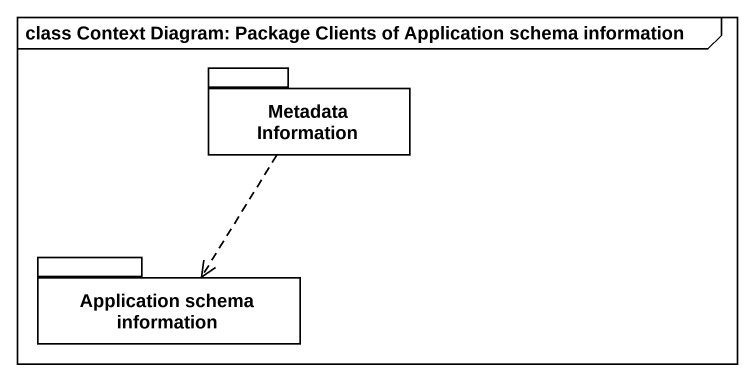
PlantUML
@startuml
mainframe class Context Diagram: Package Clients of Application schema information
package "Metadata Information" as Metadata_Information #FFFFFF {
}
package "Application schema information" as Application_schema #FFFFFF {
}
Metadata_Information ..> Application_schema
@enduml
